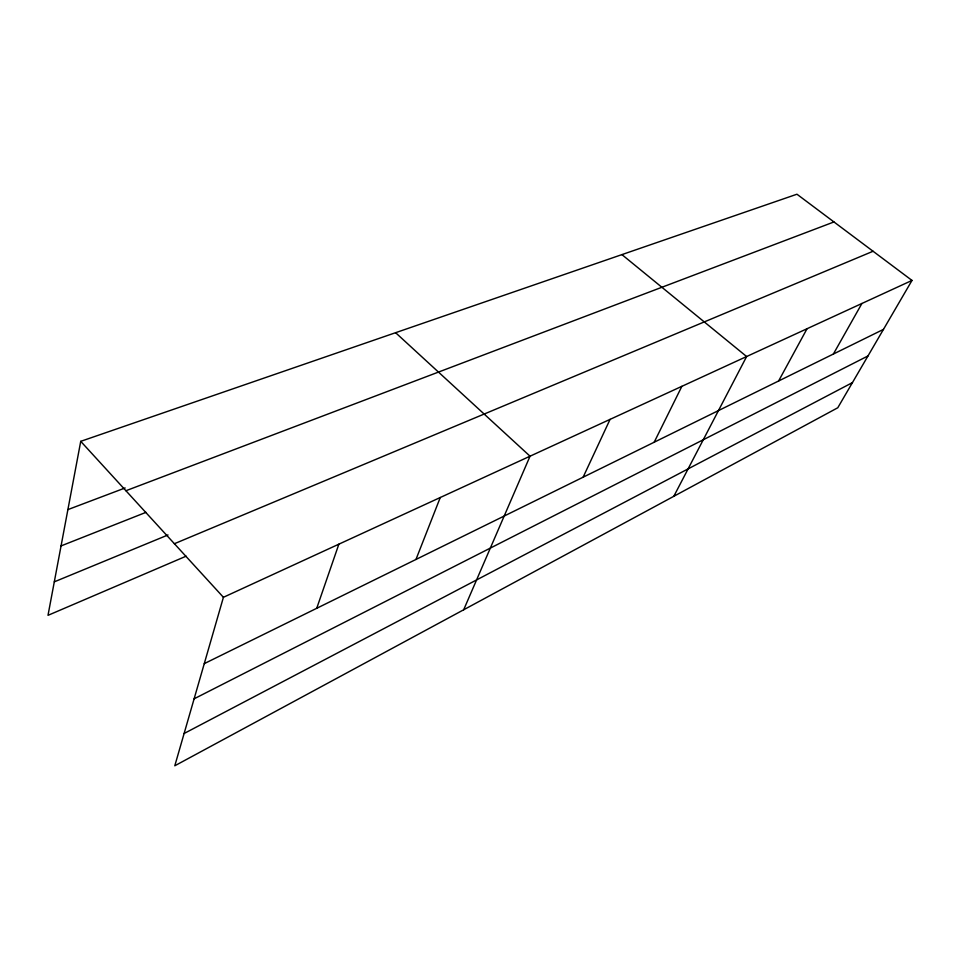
<?xml version="1.0" encoding="UTF-8"?>
<svg xmlns="http://www.w3.org/2000/svg" width="960" height="960" viewBox="0 0 960 960"><rect width="100%" height="100%" fill="white"/><g stroke="black" fill="none" stroke-linecap="round" stroke-linejoin="round"><path stroke-width="1.44" d="M912 280.428L223.416 597.3L174.792 765.78L837.78 407.76L912 280.428L796.956 194.22L80.736 441.336L48 615.336L186.168 556.176M316.728 608.292L338.868 544.176M415.968 559.464L440.268 497.508M463.68 609.78L530.04 456.204L395.604 332.7M583.128 477.192L610.068 419.376M654.18 442.224L681.864 386.34M673.812 496.308L746.628 356.532L621.924 254.616M778.608 380.988L807.048 328.728M833.376 354.036L861.924 303.468M184.104 733.5L852.456 382.596M194.124 698.808L867.972 355.956M204.276 663.636L883.464 329.388M174.396 543.72L873.072 251.256M54.3 581.844L168 534.96M61.056 545.916L145.956 512.364M125.928 490.728L833.964 221.952M67.896 509.604L125.148 487.956M80.736 441.336L223.416 597.3"/></g></svg>
